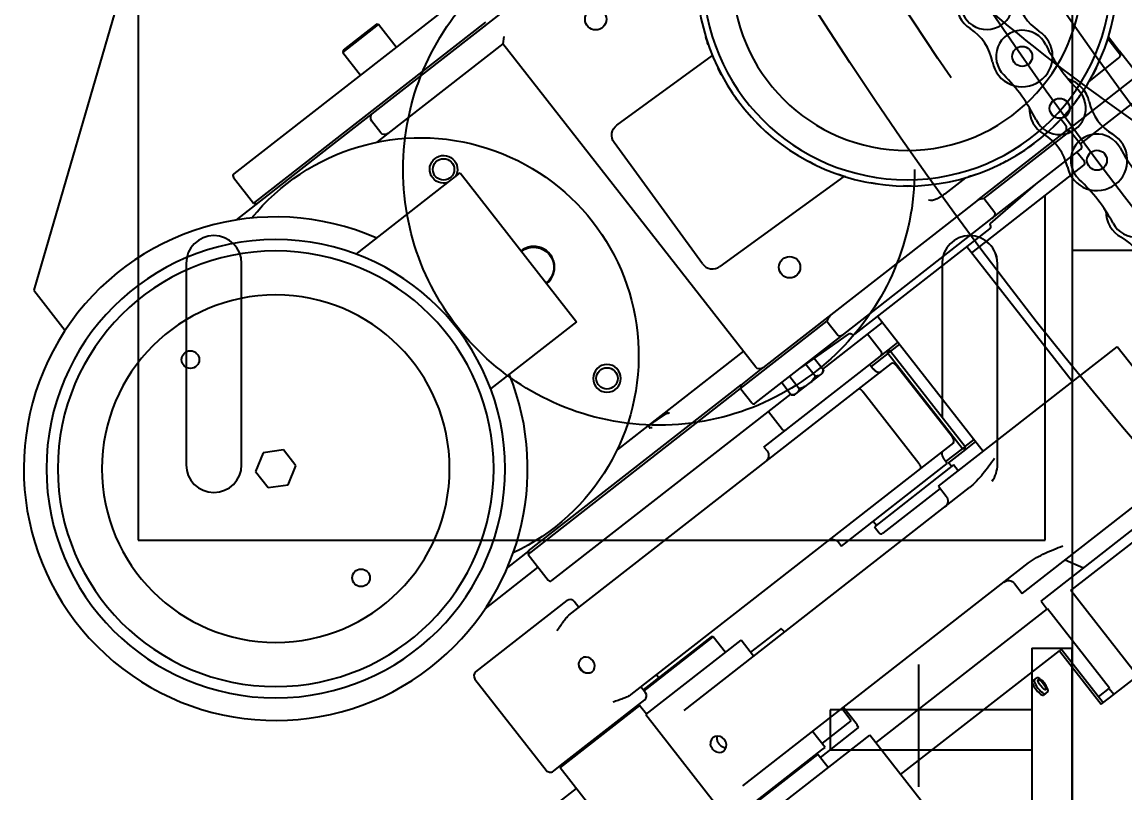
# Model space of a CAD drawing. Header units: millimetres. Extents: x 10462777 to 22643323, y 453826 to 1389191.
# Drawn here: x 11282584.8 to 11283022.5, y 585174.1 to 585480.3 of the extents above; entities that cross this region are included whole.
import ezdxf

# ---------------------------------------------------------------- set-up
doc = ezdxf.new("R2010")
doc.units = ezdxf.units.MM
doc.header["$LTSCALE"] = 200
doc.header["$MEASUREMENT"] = 0
doc.header["$PDMODE"] = 35
doc.header["$PDSIZE"] = -5
doc.linetypes.add('HIDDEN', pattern=[3.75, 2.5, -1.25])
doc.linetypes.add('PHANTOM', pattern=[2.5, 1.25, -0.25, 0.25, -0.25, 0.25, -0.25])
doc.layers.get('0').update_dxf_attribs({"linetype": 'CONTINUOUS'})
doc.layers.get('DEFPOINTS').update_dxf_attribs({"linetype": 'CONTINUOUS'})
doc.layers.add('203', color=7, linetype='CONTINUOUS', true_color=0xffffff)
for name, color, linetype in [('7', 7, 'CONTINUOUS'), ('CENTER', 1, 'CONTINUOUS'), ('HIDDEN', 7, 'HIDDEN')]:
    doc.layers.add(name, color=color, linetype=linetype)
doc.layers.add('LAYOUT', color=8, linetype='CONTINUOUS', lineweight=25)
doc.styles.get("Standard").update_dxf_attribs({"font": 'SYMBOL'})
doc.dimstyles.new('ROMANS', dxfattribs={"dimtxt": 2.5, "dimasz": 2.5, "dimexe": 1.25, "dimexo": 0.625, "dimtad": 1, "dimdec": 4, "dimdsep": 46, "dimlunit": 6, "dimtxsty": 'Standard', "dimcen": 2.5, "dimadec": 0, "dimazin": 0, "dimtfac": 1, "dimtdec": 4, "dimtmove": 0, "dimatfit": 3, "dimfxl": 1, "dimtolj": 1, "dimtzin": 0, "dimarcsym": 0})

# ---------------------------------------------------------------- blocks, each defined once
blk = doc.blocks.new('A$C107C3577')
at = {"color": 151}
blk.add_line((2172, 136.11), (2172, 1873.11), dxfattribs=at)
at = {"color": 4}
blk.add_line((733, 136.11), (2418.73, 136.11), dxfattribs=at)
at = {"layer": '7', "color": 2}
for p, q in [((2395, 136.11), (2330, 136.11)), ((2330, 120.11), (2330, 136.11)), ((2330, 120.11), (2395, 120.11)), ((2354.5, 120.11), (2354.5, 40.11)), ((2370.5, 120.11), (2370.5, 40.11)), ((2354.5, 40.11), (2370.5, 40.11))]:
    blk.add_line(p, q, dxfattribs=at)
at = {"layer": 'CENTER'}
blk.add_line((2336.5, 75.11), (2385.09, 75.11), dxfattribs=at)
blk = doc.blocks.new('r710ic')
at = {"layer": 'LAYOUT', "color": 3}
blk.add_circle((272041.37, 104232.63), 2050.12, dxfattribs=at)
blk = doc.blocks.new('*D377')
at = {"layer": '7', "color": 1, "lineweight": -2, "transparency": 16777216}
for p, q in [((11282882.71, 587138.36), (11282851.38, 587158.97)), ((11282914.03, 587117.75), (11285428.62, 585463.38)), ((11285739.14, 585259.09), (11285459.95, 585442.77))]:
    blk.add_line(p, q, dxfattribs=at)
at = {"layer": '7', "color": 1, "transparency": 16777216}
for points in [[(11282886.14, 587143.58), (11282879.27, 587133.14), (11282914.03, 587117.75)], [(11285463.39, 585447.99), (11285456.51, 585437.55), (11285428.62, 585463.38)]]:
    blk.add_solid(points, dxfattribs=at)
at = {"layer": 'DEFPOINTS', "color": 0, "transparency": 16777216}
for p in [(11282914.03, 587117.75), (11285428.62, 585463.38)]:
    blk.add_point(p, dxfattribs=at)
at = {"layer": '7', "color": 4, "transparency": 16777216, "insert": (11285676.39, 585344.51), "char_height": 37.5, "attachment_point": 5, "rotation": 326.6587}
blk.add_mtext('\\A1;∅3,010', dxfattribs=at)
blk = doc.blocks.new('A$C08586AF6')
at = {"layer": '7', "color": 71, "linetype": 'PHANTOM'}
blk.add_circle((751, 751), 751, dxfattribs=at)

msp = doc.modelspace()

# ---------------------------------------------------------------- linework, layer by layer
at = {"linetype": 'HIDDEN'}
msp.add_circle((11282837.52218, 585421.70724, 0), 101.50652, dxfattribs=at)
at = {"color": 31}
for centre in [(11282981.74534, 585466.64446, 0), (11282981.75049, 585466.63726, 0), (11282996.57195, 585446.02089, 0), (11283011.39315, 585425.40433, 0), (11283011.39856, 585425.39732, 0)]:
    msp.add_circle(centre, 3.97, dxfattribs=at)
for centre, radius, start, end in [((11282967.65679, 585487.76846, 0), 10.4, 204.2491669, 43.1543858), ((11282999.42656, 585493.69211, 0), 20.26731, 190.5618268, 236.841717), ((11282967.65679, 585487.76846, 0), 12.05, 176.2490769, 236.841717), ((11282949.98071, 585460.71361, 0), 20.26731, 10.5618359, 56.8417267), ((11282981.74534, 585466.64446, 0), 10.4, 26.260346, 225.1655499), ((11282981.75049, 585466.63726, 0), 12.05, 304.9452899, 56.8417267), ((11283051.09412, 585500.85906, 0), 66.92976, 206.26034, 225.1655499), ((11282981.75049, 585466.63726, 0), 12.05, 190.5618268, 304.9452899), ((11282927.22317, 585411.80629, 0), 66.92976, 26.260346, 45.165559), ((11282996.57195, 585446.02089, 0), 12.05, 12.5730091, 73.16565), ((11282996.57195, 585446.02089, 0), 10.4, 206.26034, 45.165559), ((11282996.57195, 585446.02089, 0), 12.05, 178.2602501, 238.85289), ((11283028.11427, 585453.05583, 0), 20.26731, 192.5730001, 238.85289), ((11282979.85624, 585418.36238, 0), 20.26731, 12.5730091, 58.8529), ((11283011.39315, 585425.40433, 0), 10.4, 28.2715193, 227.176723), ((11283011.39856, 585425.39732, 0), 12.05, 306.9564632, 58.8529), ((11283079.49847, 585462.0316, 0), 66.92976, 208.2715131, 227.176723), ((11283011.39856, 585425.39732, 0), 12.05, 192.5730001, 306.9564632), ((11282958.82908, 585368.68652, 0), 66.92976, 28.2715193, 47.1767321), ((11283026.9344, 585405.31379, 0), 10.4, 208.2715131, 47.1767321), ((11283026.9344, 585405.31379, 0), 12.05, 180.2714232, 240.864063), ((11283011.19964, 585377.08569, 0), 20.26731, 14.5841821, 60.8640733)]:
    msp.add_arc(centre, radius, start, end, dxfattribs=at)
at = {"layer": '203', "color": 155, "linetype": 'Continuous'}
for p, q in [((11282630.87971, 585734.45666, 0), (11282630.87971, 585274.45012, 0)), ((11282990.88483, 585274.45012, 0), (11282990.88483, 585411.45301, 0)), ((11282630.87971, 585274.45012, 0), (11282990.88483, 585274.45012, 0))]:
    msp.add_line(p, q, dxfattribs=at)
at = {"layer": '203', "color": 252, "linetype": 'Continuous'}
for p, q in [((11282723.76629, 585443.87207, 0), (11282918.40771, 585595.94261, 0)), ((11282879.99015, 585584.96307, 0), (11282668.85166, 585420.0036, 0)), ((11282804.02304, 585525.61106, 0), (11282668.85166, 585420.0036, 0)), ((11282632.51251, 585521.68856, 0), (11282589.42009, 585373.80781, 0)), ((11282768.66495, 585480.21901, 0), (11282676.6834, 585408.35514, 0)), ((11282725.3859, 585479.40143, 0), (11282720.19731, 585475.34765, 0)), ((11282720.66891, 585474.95469, 0), (11282726.22812, 585479.29802, 0)), ((11282726.22812, 585479.29802, 0), (11282725.3859, 585479.40143, 0)), ((11282733.24676, 585470.31457, 0), (11282726.22812, 585479.29802, 0)), ((11283004.75997, 585431.80928, 0), (11283065.44049, 585479.2181, 0)), ((11282712.04372, 585468.21595, 0), (11282720.66891, 585474.95469, 0)), ((11282720.19731, 585475.34765, 0), (11282712.14713, 585469.05817, 0)), ((11282775.62827, 585471.70072, 0), (11282729.92299, 585435.99185, 0)), ((11282775.97297, 585474.50811, 0), (11282775.62827, 585471.70072, 0)), ((11282875.98251, 585343.25314, 0), (11282775.62827, 585471.70072, 0)), ((11283019.80161, 585468.3073, 0), (11283015.67501, 585473.58911, 0)), ((11283015.91929, 585474.38207, 0), (11283020.338, 585468.72638, 0)), ((11282712.14713, 585469.05817, 0), (11282712.04372, 585468.21595, 0)), ((11282712.04372, 585468.21595, 0), (11282719.06236, 585459.2325, 0)), ((11282820.86995, 585439.3769, 0), (11282858.78041, 585466.96743, 0)), ((11283020.72704, 585467.1228, 0), (11283019.80161, 585468.3073, 0)), ((11283026.4947, 585460.84616, 0), (11283020.338, 585468.72638, 0)), ((11283008.23631, 585456.73342, 0), (11283019.9933, 585465.91899, 0)), ((11283027.72604, 585459.27011, 0), (11282999.35759, 585437.10625, 0)), ((11282706.42981, 585430.32732, 0), (11282723.76629, 585443.87207, 0)), ((11282727.11561, 585436.33655, 0), (11282723.42159, 585441.06468, 0)), ((11282998.91394, 585439.2977, 0), (11282997.05569, 585441.67615, 0)), ((11282964.17184, 585409.61612, 0), (11282999.35725, 585437.10598, 0)), ((11282966.4795, 585410.15003, 0), (11283000.76095, 585436.93363, 0)), ((11283000.76095, 585436.93363, 0), (11282999.35725, 585437.10598, 0)), ((11283005.1875, 585431.26791, 0), (11283000.76095, 585436.93363, 0)), ((11282729.92299, 585435.99185, 0), (11282725.525, 585432.55576, 0)), ((11282854.77474, 585384.29325, 0), (11282819.76944, 585432.3919, 0)), ((11282669.71769, 585401.64467, 0), (11282706.42981, 585430.32732, 0)), ((11282969.82973, 585402.37436, 0), (11283005.01514, 585429.86422, 0)), ((11283006.40059, 585424.84234, 0), (11283003.43909, 585428.63288, 0)), ((11282961.66436, 585388.62153, 0), (11283006.22824, 585423.43864, 0)), ((11282717.36022, 585388.10564, 0), (11282758.63739, 585420.3549, 0)), ((11282758.63739, 585420.3549, 0), (11282804.81265, 585361.25326, 0)), ((11282910.98032, 585419.01455, 0), (11282861.75974, 585383.19273, 0)), ((11282668.67931, 585418.59991, 0), (11282676.6834, 585408.35514, 0)), ((11282959.25244, 585418.46303, 0), (11282950.94092, 585411.96936, 0)), ((11282969.11379, 585400.24108, 0), (11282986.97664, 585415.77098, 0)), ((11282970.90605, 585404.48431, 0), (11282966.4795, 585410.15003, 0)), ((11282676.6834, 585408.35514, 0), (11282678.08672, 585408.18327, 0)), ((11282945.31904, 585409.43079, 0), (11282944.56207, 585409.52373, 0)), ((11282964.17184, 585409.61612, 0), (11282951.95004, 585400.06741, 0)), ((11282964.17265, 585409.61676, 0), (11282951.95011, 585400.06747, 0)), ((11282910.96496, 585356.38416, 0), (11282969.82973, 585402.37436, 0)), ((11282951.95011, 585400.06747, 0), (11282878.7899, 585342.90844, 0)), ((11282915.29254, 585356.28863, 0), (11282968.87548, 585398.15222, 0)), ((11283001.64011, 585337.45746, 0), (11282959.77523, 585391.04206, 0)), ((11282649.87998, 585384.45168, 0), (11282649.87998, 585304.45055, 0)), ((11282671.8803, 585304.45055, 0), (11282671.8803, 585384.45168, 0)), ((11282949.88424, 585384.45168, 0), (11282949.88424, 585323.36207, 0)), ((11282971.88456, 585375.54281, 0), (11282971.88456, 585384.45168, 0)), ((11282971.88456, 585304.45055, 0), (11282971.88456, 585384.45168, 0)), ((11282589.42009, 585373.80781, 0), (11282601.89318, 585357.84298, 0)), ((11282924.39305, 585363.39846, 0), (11282966.25792, 585309.81387, 0)), ((11282804.81265, 585361.25326, 0), (11282770.72701, 585334.62264, 0)), ((11282869.9493, 585334.73238, 0), (11282904.23075, 585361.51598, 0)), ((11282902.57178, 585342.45334, 0), (11282926.28072, 585360.9768, 0)), ((11282904.23075, 585361.51598, 0), (11282908.6573, 585355.85025, 0)), ((11282875.77954, 585328.8943, 0), (11282910.96496, 585356.38416, 0)), ((11282893.81806, 585342.98753, 0), (11282913.20807, 585356.56275, 0)), ((11282925.83548, 585349.20761, 0), (11282920.29437, 585356.2999, 0)), ((11282928.45381, 585349.98424, 0), (11282932.44018, 585353.09873, 0)), ((11282871.05689, 585349.55712, 0), (11282842.68836, 585327.39319, 0)), ((11282921.21671, 585344.33, 0), (11282928.45381, 585349.98424, 0)), ((11282928.40381, 585348.67614, 0), (11282921.83244, 585343.54202, 0)), ((11282928.40381, 585348.67614, 0), (11282928.45381, 585349.98424, 0)), ((11282928.40381, 585348.67614, 0), (11282929.49122, 585349.52572, 0)), ((11282957.95599, 585310.85109, 0), (11282928.40381, 585348.67614, 0)), ((11282929.49122, 585349.52572, 0), (11282928.45381, 585349.98424, 0)), ((11282933.056, 585352.31082, 0), (11282929.49122, 585349.52572, 0)), ((11282929.49122, 585349.52572, 0), (11282959.04339, 585311.70066, 0)), ((11282948.4886, 585295.92977, 0), (11283019.41057, 585351.34009, 0)), ((11283047.11556, 585315.87933, 0), (11283019.41057, 585351.34009, 0)), ((11282879.20924, 585311.51016, 0), (11282921.2166, 585344.32991, 0)), ((11282895.89254, 585344.43982, 0), (11282899.62368, 585339.66418, 0)), ((11282899.20783, 585346.76094, 0), (11282902.80843, 585342.15238, 0)), ((11282916.76963, 585334.51037, 0), (11282929.77909, 585344.67448, 0)), ((11282921.2166, 585344.32991, 0), (11282922.44794, 585342.75386, 0)), ((11282870.12166, 585336.13607, 0), (11282878.78739, 585342.90648, 0)), ((11282897.7566, 585337.18141, 0), (11282901.30244, 585339.95172, 0)), ((11282901.30244, 585339.95172, 0), (11282902.1233, 585340.59305, 0)), ((11282902.48997, 585340.80104, 0), (11282902.80843, 585342.15238, 0)), ((11282954.01804, 585315.38864, 0), (11282931.85391, 585343.75743, 0)), ((11282785.80331, 585270.25935, 0), (11282870.12707, 585336.1403, 0)), ((11282870.12166, 585336.13607, 0), (11282869.9493, 585334.73238, 0)), ((11282886.25655, 585337.07983, 0), (11282890.06942, 585332.19957, 0)), ((11282889.4413, 585339.56803, 0), (11282893.25418, 585334.68777, 0)), ((11282892.56905, 585333.12844, 0), (11282896.11488, 585335.89875, 0)), ((11282896.11488, 585335.89875, 0), (11282897.7566, 585337.18141, 0)), ((11282785.63096, 585268.85566, 0), (11282869.95014, 585334.73303, 0)), ((11282795.03836, 585258.43903, 0), (11282889.83966, 585332.50592, 0)), ((11282849.76516, 585282.16075, 0), (11282916.76963, 585334.51037, 0)), ((11282869.9493, 585334.73238, 0), (11282874.37585, 585329.06665, 0)), ((11282890.06942, 585332.19957, 0), (11282891.45766, 585332.18166, 0)), ((11282891.35885, 585332.18293, 0), (11282891.74818, 585332.48712, 0)), ((11282891.74818, 585332.48712, 0), (11282892.56905, 585333.12844, 0)), ((11282940.70469, 585304.98711, 0), (11282918.54056, 585333.3559, 0)), ((11282842.68836, 585327.39319, 0), (11282820.95255, 585310.41131, 0)), ((11282880.97208, 585325.57796, 0), (11282886.51319, 585318.48567, 0)), ((11282833.85146, 585320.48844, 0), (11282833.91101, 585320.49664, 0)), ((11282959.04339, 585311.70066, 0), (11282962.60817, 585314.48577, 0)), ((11282963.22369, 585313.69763, 0), (11282959.23732, 585310.58314, 0)), ((11282688.46682, 585310.38118, 0), (11282680.46246, 585309.25624, 0)), ((11282693.44322, 585304.01167, 0), (11282688.46682, 585310.38118, 0)), ((11282879.20924, 585311.51016, 0), (11282880.44058, 585309.93411, 0)), ((11282954.4059, 585313.1536, 0), (11282941.39644, 585302.98949, 0)), ((11282951.38461, 585305.71697, 0), (11282957.95599, 585310.85109, 0)), ((11282959.23732, 585310.58314, 0), (11282952.00022, 585304.9289, 0)), ((11282959.04339, 585311.70066, 0), (11282957.95599, 585310.85109, 0)), ((11282959.23732, 585310.58314, 0), (11282957.95599, 585310.85109, 0)), ((11282959.23732, 585310.58314, 0), (11282959.04339, 585311.70066, 0)), ((11282680.46246, 585309.25624, 0), (11282677.43451, 585301.76179, 0)), ((11282909.99275, 585272.10906, 0), (11282952.00011, 585304.92881, 0)), ((11282952.00011, 585304.92881, 0), (11282950.76877, 585306.50485, 0)), ((11282953.70708, 585303.78782, 0), (11282952.50653, 585305.32447, 0)), ((11282677.43451, 585301.76179, 0), (11282682.41092, 585295.39229, 0)), ((11282690.41527, 585296.51723, 0), (11282693.44322, 585304.01167, 0)), ((11282941.39644, 585302.98949, 0), (11282874.39197, 585250.63987, 0)), ((11282954.49511, 585304.40349, 0), (11282923.05304, 585279.83826, 0)), ((11282954.49511, 585304.40349, 0), (11282923.05304, 585279.83826, 0)), ((11282956.32939, 585302.05572, 0), (11282954.49511, 585304.40349, 0)), ((11282682.41092, 585295.39229, 0), (11282690.41527, 585296.51723, 0)), ((11282847.50419, 585206.87981, 0), (11282960.85493, 585295.43912, 0)), ((11282949.14986, 585295.08773, 0), (11282926.33452, 585277.26244, 0)), ((11282948.4886, 585295.92977, 0), (11282951.56695, 585291.98966, 0)), ((11282981.73479, 585253.37659, 0), (11283036.073, 585295.83025, 0)), ((11283001.05221, 585254.50961, 0), (11283042.84112, 585287.15868, 0)), ((11282801.79865, 585244.6852, 0), (11282849.76516, 585282.16075, 0)), ((11282922.6405, 585281.99057, 0), (11282923.84106, 585280.45393, 0)), ((11282923.05304, 585279.83826, 0), (11282924.93083, 585277.43479, 0)), ((11282989.19657, 585250.32311, 0), (11283030.4888, 585282.58414, 0)), ((11282904.92067, 585274.45012, 0), (11282907.871, 585274.45012, 0)), ((11282912.98885, 585274.45012, 0), (11282933.98982, 585274.45012, 0)), ((11282785.8665, 585270.30873, 0), (11282777.40712, 585263.69954, 0)), ((11282785.80331, 585270.25935, 0), (11282785.63096, 585268.85566, 0)), ((11282908.76141, 585273.6851, 0), (11282909.99275, 585272.10906, 0)), ((11282785.63096, 585268.85566, 0), (11282793.63467, 585258.61138, 0)), ((11282998.76835, 585266.68446, 0), (11283006.04795, 585263.48906, 0)), ((11282768.53426, 585247.24953, 0), (11282789.63293, 585263.73362, 0)), ((11282870.89965, 585176.93498, 0), (11282984.25039, 585265.49428, 0)), ((11282978.65644, 585257.3167, 0), (11282981.73479, 585253.37659, 0)), ((11283025.67902, 585222.98874, 0), (11283001.05221, 585254.50961, 0)), ((11283016.37928, 585211.91587, 0), (11283069.31478, 585253.27361, 0)), ((11282764.85135, 585222.16399, 0), (11282801.10036, 585250.48482, 0)), ((11282805.75476, 585247.77605, 0), (11282803.90775, 585250.14012, 0)), ((11282874.39197, 585250.63987, 0), (11282826.42546, 585213.16432, 0)), ((11282989.19657, 585250.32311, 0), (11282991.65925, 585247.17103, 0)), ((11282923.61795, 585194.01134, 0), (11282991.71825, 585247.21712, 0)), ((11283016.34506, 585215.69624, 0), (11282991.71825, 585247.21712, 0)), ((11282885.89044, 585239.31888, 0), (11282873.94235, 585229.98401, 0)), ((11282858.30992, 585236.17164, 0), (11282850.48973, 585230.06183, 0)), ((11282851.09131, 585229.89733, 0), (11282859.01177, 585236.08546, 0)), ((11282859.01177, 585236.08546, 0), (11282858.30992, 585236.17164, 0)), ((11282863.89357, 585229.83704, 0), (11282859.01177, 585236.08546, 0)), ((11282832.37972, 585205.21557, 0), (11282870.20477, 585234.76774, 0)), ((11282875.13013, 585228.46357, 0), (11282870.20477, 585234.76774, 0)), ((11282933.47043, 585181.40435, 0), (11282996.4696, 585230.6247, 0)), ((11282997.22655, 585231.21609, 0), (11282996.4696, 585230.6247, 0)), ((11282996.4696, 585230.6247, 0), (11283013.09269, 585209.34811, 0)), ((11283013.84964, 585209.9395, 0), (11282997.22655, 585231.21609, 0)), ((11282850.48973, 585230.06183, 0), (11282831.30289, 585215.07143, 0)), ((11282831.61602, 585214.68156, 0), (11282851.09131, 585229.89733, 0)), ((11282805.94524, 585224.00863, 0), (11282806.15239, 585223.74349, 0)), ((11282764.50665, 585219.3566, 0), (11282792.82748, 585183.1076, 0)), ((11282837.42742, 585219.85627, 0), (11282836.50391, 585221.03831, 0)), ((11282985.82759, 585218.50315, 0), (11282987.58044, 585219.87262, 0)), ((11282832.22858, 585213.89111, 0), (11282830.38157, 585216.25517, 0)), ((11282991.89013, 585214.35647, 0), (11282990.13729, 585212.98699, 0)), ((11283012.00151, 585212.30269, 0), (11283016.34506, 585215.69624, 0)), ((11283016.28606, 585215.65015, 0), (11283018.13307, 585213.28608, 0)), ((11282829.82764, 585208.8427, 0), (11282798.30677, 585184.21589, 0)), ((11282798.44902, 585184.96155, 0), (11282831.88387, 585211.08372, 0)), ((11282829.82764, 585208.8427, 0), (11282829.1258, 585208.92888, 0)), ((11282832.55514, 585205.35167, 0), (11282829.82764, 585208.8427, 0)), ((11283013.09269, 585209.34811, 0), (11283016.37928, 585211.91587, 0)), ((11282832.37972, 585205.21557, 0), (11282865.62591, 585162.66239, 0)), ((11282913.88913, 585202.81818, 0), (11282910.15141, 585207.60224, 0)), ((11282915.76475, 585201.74551, 0), (11282910.79577, 585208.10551, 0)), ((11282901.57388, 585188.12031, 0), (11282916.67395, 585199.91778, 0)), ((11282902.26314, 585193.73496, 0), (11282913.88913, 585202.81818, 0)), ((11282903.45096, 585192.21456, 0), (11282898.5256, 585198.51873, 0)), ((11282900.67844, 585181.07553, 0), (11282921.20052, 585197.10914, 0)), ((11282950.75269, 585159.28408, 0), (11282921.20052, 585197.10914, 0)), ((11282865.62591, 585162.66239, 0), (11282902.22608, 585191.25758, 0)), ((11282902.22608, 585191.25758, 0), (11282903.45096, 585192.21456, 0)), ((11282886.68612, 585178.4819, 0), (11282900.60671, 585189.35787, 0)), ((11282900.60671, 585189.35787, 0), (11282899.90487, 585189.44404, 0)), ((11282904.65201, 585184.18012, 0), (11282900.60671, 585189.35787, 0)), ((11282795.63486, 585182.76289, 0), (11282798.44902, 585184.96155, 0)), ((11282798.39294, 585184.91774, 0), (11282798.30677, 585184.21589, 0)), ((11282798.30677, 585184.21589, 0), (11282838.63301, 585132.60065, 0)), ((11282856.58272, 585146.62418, 0), (11282900.67844, 585181.07553, 0)), ((11282869.08583, 585164.73106, 0), (11282886.68612, 585178.4819, 0)), ((11282188.21017, 584694.23131, 0), (11282804.76236, 585175.93467, 0))]:
    msp.add_line(p, q, dxfattribs=at)
at = {"layer": '203', "color": 252, "linetype": 'Continuous', "extrusion": (0, 0, -1)}
for centre, radius in [((-11282936.02985, 585498.66986, 0), 83.50119), ((-11282936.02985, 585498.66986, 0), 81.00115), ((-11282936.02985, 585498.66986, 0), 69.3868), ((-11282685.43887, 585302.88673, 0), 91.00129), ((-11282685.43887, 585302.88673, 0), 86.50123), ((-11282685.43887, 585302.88673, 0), 69.00098), ((-11282816.91021, 585338.75126, 0), 5.50008)]:
    msp.add_circle(centre, radius, dxfattribs=at)
at = {"layer": '203', "color": 252, "linetype": 'Continuous'}
for centre, radius in [((11282812.44409, 585481.42885, 0), 4.25006), ((11282752.04386, 585421.7764, 0), 4.25006), ((11282889.40287, 585382.92611, 0), 4.25006), ((11282651.57701, 585346.22794, 0), 3.50005), ((11282816.91021, 585338.75126, 0), 4.25006), ((11282719.30073, 585259.54553, 0), 3.50005)]:
    msp.add_circle(centre, radius, dxfattribs=at)
for centre, radius, start, end in [((11283018.76196, 585467.49504, 0), 2.00003, 308, 349.2738324), ((11283018.76196, 585467.49504, 0), 2.00003, 349.2738324, 38), ((11282724.99763, 585442.29602, 0), 2.00003, 128, 218), ((11282997.33789, 585438.06636, 0), 2.00003, 308, 42.2261372), ((11283004.39947, 585430.65224, 0), 1.00001, 308, 38), ((11283005.61257, 585424.22667, 0), 1.00001, 308, 38), ((11282669.46733, 585419.21558, 0), 1.00001, 128, 218), ((11282685.43887, 585302.88673, 0), 100.00142, 66.3556228, 308), ((11282968.25981, 585398.94024, 0), 1.00001, 308, 38), ((11282660.88014, 585384.45168, 0), 11.00016, 0, 180), ((11282960.8844, 585384.45168, 0), 11.00016, 0, 180), ((11282960.8844, 585384.45168, 0), 11.00016, 0, 52.7794136), ((11282787.88172, 585382.92386, 0), 8.26255, 307.9944026, 128), ((11282858.8175, 585387.23549, 0), 5.00007, 216.0464287, 306.0464288), ((11282914.67687, 585357.07665, 0), 1.00001, 218, 308), ((11282925.04746, 585348.59194, 0), 1.00001, 308, 38), ((11282685.43887, 585302.88673, 0), 100.00142, 308, 22.0306219), ((11282875.16387, 585329.68232, 0), 1.00001, 218, 308), ((11282887.30121, 585319.10134, 0), 1.00001, 218, 308), ((11282660.88014, 585304.45055, 0), 11.00016, 180, 0), ((11282960.8844, 585304.45055, 0), 11.00016, 323.6877841, 0), ((11282925.71885, 585278.05046, 0), 1.00001, 218, 308), ((11282794.42269, 585259.22705, 0), 1.00001, 218, 308), ((11282802.3317, 585248.90878, 0), 2.00003, 38, 128), ((11282766.08269, 585220.58795, 0), 2.00003, 128, 218), ((11282830.65253, 585212.65977, 0), 2.00003, 308, 38), ((11282794.40352, 585184.33894, 0), 2.00003, 218, 308)]:
    msp.add_arc(centre, radius, start, end, dxfattribs=at)
at = {"layer": '203', "color": 252, "linetype": 'Continuous', "extrusion": (0, 0, -1)}
for centre, radius, start, end in [((-11282742.96447, 585347.83066, 0), 86.50123, 39.138195, 244.8618043), ((-11282728.69165, 585437.56789, 0), 2.00003, 232, 322), ((-11282823.8122, 585435.33414, 0), 5.00007, 323.9535713, 53.9535712), ((-11282752.04386, 585421.7764, 0), 5.50008, 251.653694, 212.3349947), ((-11282969.44185, 585399.86374, 0), 0.50001, 322, 48.996412), ((-11282787.88172, 585382.92386, 0), 7.94816, 51.9999723, 231.9943772), ((-11282913.49483, 585356.15315, 0), 0.50001, 55.003588, 142), ((-11282877.55856, 585344.48448, 0), 2.00003, 232, 322), ((-11282878.07651, 585308.0871, 0), 3.00004, 142, 232), ((-11282949.20288, 585290.14265, 0), 3.00004, 142, 232), ((-11282906.39734, 585271.83809, 0), 3.00004, 52, 142), ((-11282976.29237, 585255.46969, 0), 3.00004, 52, 142)]:
    msp.add_arc(centre, radius, start, end, dxfattribs=at)
at = {"layer": '203', "color": 252, "linetype": 'Continuous'}
for centre, major_axis, ratio, start_param, end_param in [((11282931.01043, 585343.09843, 0), (-1.23134, 1.57604), 0.535189366, 4.71238898, 6.283185307), ((11282953.17456, 585314.72964, 0), (-1.23134, 1.57604), 0.535189366, 3.141592654, 4.71238898), ((11282887.12178, 585237.74283, 0), (-1.23134, 1.57604), 0.204397812, 4.747732481, 6.283185307), ((11282808.92023, 585224.86846, 0), (-2.09328, 2.67927), 0.866957637, 2.831557156, 6.593220805), ((11282987.98244, 585215.74507, 0), (-2.15485, 2.75808), 0.278044951, 0, 3.141592654), ((11282988.73939, 585216.33646, 0), (-2.15485, 2.75808), 0.278044951, 0, 3.141592654), ((11282989.73528, 585217.11454, 0), (-2.15485, 2.75808), 0.278044951, 3.141592654, 6.283185307), ((11282915.44261, 585201.49382, 0), (-1.23134, 1.57604), 0.204397812, 3.141592654, 4.71238898), ((11282861.17372, 585193.44793, 0), (-2.09328, 2.67927), 0.893646994, 2.173987732, 7.250790228)]:
    msp.add_ellipse(centre, major_axis=major_axis, ratio=ratio, start_param=start_param, end_param=end_param, dxfattribs=at)
msp.add_ellipse((11282989.61581, 585217.0212, 0), major_axis=(1.53918, -1.97005), ratio=0.278044951, dxfattribs=at)
for points, degree in [([(11282857.11393, 585471.38018, 0), (11282856.78709, 585472.32534, 0), (11282856.47724, 585473.27635, 0), (11282856.18456, 585474.23264, 0)], 3), ([(11283015.91463, 585474.36207, 0), (11283015.62351, 585473.40531, 0), (11283015.31519, 585472.4538, 0), (11283014.98988, 585471.50811, 0)], 3), ([(11282862.35457, 585459.37099, 0), (11282861.88389, 585460.25338, 0), (11282861.42908, 585461.14421, 0), (11282860.99041, 585462.04294, 0)], 3), ([(11283011.12854, 585462.16461, 0), (11283010.69133, 585461.26517, 0), (11283010.23796, 585460.3736, 0), (11283009.76872, 585459.49045, 0)], 3), ([(11282869.40933, 585448.32947, 0), (11282868.80642, 585449.12737, 0), (11282868.21785, 585449.93609, 0), (11282867.64398, 585450.75513, 0)], 3), ([(11283004.49327, 585450.86602, 0), (11283003.92074, 585450.04605, 0), (11283003.33348, 585449.23638, 0), (11283002.73186, 585448.43751, 0)], 3), ([(11282878.10451, 585438.5275, 0), (11282877.3842, 585439.22126, 0), (11282876.67637, 585439.92795, 0), (11282875.98144, 585440.64713, 0)], 3), ([(11282996.17221, 585440.74453, 0), (11282995.47845, 585440.02422, 0), (11282994.77176, 585439.31638, 0), (11282994.05258, 585438.62146, 0)], 3), ([(11282986.37024, 585432.04935, 0), (11282985.57234, 585431.44643, 0), (11282984.76362, 585430.85786, 0), (11282983.94458, 585430.284, 0)], 3), ([(11282899.52459, 585423.57116, 0), (11282898.62515, 585424.00838, 0), (11282897.73358, 585424.46175, 0), (11282896.85043, 585424.93099, 0)], 3), ([(11282975.32872, 585424.99458, 0), (11282974.44633, 585424.52391, 0), (11282973.55549, 585424.0691, 0), (11282972.65677, 585423.63043, 0)], 3), ([(11282911.72206, 585418.78507, 0), (11282910.76529, 585419.0762, 0), (11282909.81378, 585419.38452, 0), (11282908.8681, 585419.70983, 0)], 3), ([(11282963.31953, 585419.75395, 0), (11282962.37437, 585419.42711, 0), (11282961.42336, 585419.11725, 0), (11282960.46707, 585418.82457, 0)], 3), ([(11282924.51806, 585415.96601, 0), (11282923.52753, 585416.10389, 0), (11282922.5395, 585416.25955, 0), (11282921.55457, 585416.43292, 0)], 3), ([(11282937.59752, 585415.18339, 0), (11282936.59762, 585415.16462, 0), (11282935.59741, 585415.16381, 0), (11282934.59748, 585415.18096, 0)], 3), ([(11282966.4795, 585410.15003, 0), (11282965.70838, 585409.97835, 0), (11282964.93912, 585409.8005, 0), (11282964.17184, 585409.61612, 0)], 3), ([(11282905.30707, 585363.62593, 0), (11282904.94262, 585362.92616, 0), (11282904.58346, 585362.2218, 0), (11282904.23075, 585361.51598, 0)], 3), ([(11282902.80843, 585342.15238, 0), (11282902.66621, 585341.54888, 0), (11282902.45749, 585341.01, 0), (11282902.1233, 585340.59305, 0)], 3), ([(11282893.25418, 585334.68777, 0), (11282893.11195, 585334.08427, 0), (11282892.90323, 585333.5454, 0), (11282892.56905, 585333.12844, 0)], 3), ([(11282841.699, 585324.93531, 0), (11282841.09181, 585324.85081, 0), (11282840.48541, 585324.76756, 0)], 2), ([(11282840.56054, 585324.77792, 0), (11282840.77732, 585325.31851, 0), (11282840.99494, 585325.85899, 0)], 2), ([(11282833.85145, 585320.48841, 0), (11282833.62922, 585319.93455, 0), (11282833.40733, 585319.3816, 0)], 2), ([(11282833.59237, 585319.14457, 0), (11282834.19885, 585319.2283, 0), (11282834.80636, 585319.31215, 0)], 2)]:
    msp.add_open_spline(points, degree=degree, dxfattribs=at)
for points, knots in [([(11282950.94092, 585411.96936, 0), (11282950.53466, 585411.65196, 0), (11282950.11331, 585411.3556, 0), (11282949.24278, 585410.8014, 0), (11282948.7937, 585410.54338, 0), (11282947.86315, 585410.07341, 0), (11282947.38029, 585409.85931, 0), (11282946.63145, 585409.6067, 0), (11282946.37657, 585409.53343, 0), (11282945.98451, 585409.45671, 0), (11282945.85311, 585409.43695, 0), (11282945.58814, 585409.41597, 0), (11282945.45463, 585409.41414, 0), (11282945.31904, 585409.43079, 0)], [0, 0, 0, 0, 0.25, 0.25, 0.5, 0.5, 0.75, 0.75, 0.875, 0.875, 0.9375, 0.9375, 1, 1, 1, 1]), ([(11282969.82973, 585402.37436, 0), (11282969.99582, 585402.50412, 0), (11282970.15424, 585402.64505, 0), (11282970.45101, 585402.95216, 0), (11282970.58826, 585403.117, 0), (11282970.82355, 585403.47128, 0), (11282970.92267, 585403.65745, 0), (11282971.00656, 585403.96833, 0), (11282971.02258, 585404.07706, 0), (11282971.01072, 585404.23848, 0), (11282971.00083, 585404.29119, 0), (11282970.965, 585404.39363, 0), (11282970.93887, 585404.4423, 0), (11282970.90605, 585404.48431, 0)], [0, 0, 0, 0, 0.25, 0.25, 0.5, 0.5, 0.75, 0.75, 0.875, 0.875, 0.9375, 0.9375, 1, 1, 1, 1]), ([(11282908.6573, 585355.85025, 0), (11282908.7231, 585355.76604, 0), (11282908.81966, 585355.706, 0), (11282909.02309, 585355.63899, 0), (11282909.13203, 585355.62806, 0), (11282909.45189, 585355.63365, 0), (11282909.66322, 585355.6861, 0), (11282910.0629, 585355.82876, 0), (11282910.25639, 585355.92238, 0), (11282910.62436, 585356.13519, 0), (11282910.79874, 585356.25429, 0), (11282910.96496, 585356.38416, 0)], [0, 0, 0, 0, 0.125, 0.125, 0.25, 0.25, 0.5, 0.5, 0.75, 0.75, 1, 1, 1, 1]), ([(11282901.30244, 585339.95172, 0), (11282901.06342, 585339.84172, 0), (11282900.79932, 585339.7672, 0), (11282900.23012, 585339.67616, 0), (11282899.93088, 585339.66021, 0), (11282899.62368, 585339.66418, 0)], [0, 0, 0, 0, 0.5, 0.5, 1, 1, 1, 1]), ([(11282922.44794, 585342.75386, 0), (11282922.5699, 585342.59776, 0), (11282922.69801, 585342.45067, 0), (11282922.96605, 585342.17377, 0), (11282923.10759, 585342.04271, 0), (11282923.39462, 585341.80611, 0), (11282923.53949, 585341.70071, 0), (11282923.83192, 585341.51549, 0), (11282923.98035, 585341.43556, 0), (11282924.26735, 585341.30863, 0), (11282924.40744, 585341.26049, 0), (11282924.68066, 585341.1956, 0), (11282924.81167, 585341.1796, 0), (11282925.17817, 585341.18086, 0), (11282925.3932, 585341.24785, 0), (11282925.56029, 585341.37839, 0)], [0, 0, 0, 0, 0.125, 0.125, 0.25, 0.25, 0.375, 0.375, 0.5, 0.5, 0.625, 0.625, 0.75, 0.75, 1, 1, 1, 1]), ([(11282896.11488, 585335.89875, 0), (11282895.67242, 585335.6301, 0), (11282895.20938, 585335.40022, 0), (11282894.25086, 585335.00159, 0), (11282893.7536, 585334.83232, 0), (11282893.25418, 585334.68777, 0)], [0, 0, 0, 0, 0.5, 0.5, 1, 1, 1, 1]), ([(11282899.62368, 585339.66418, 0), (11282899.36243, 585339.21426, 0), (11282899.07804, 585338.77299, 0), (11282898.45975, 585337.93986, 0), (11282898.12469, 585337.5461, 0), (11282897.7566, 585337.18141, 0)], [0, 0, 0, 0, 0.5, 0.5, 1, 1, 1, 1]), ([(11282891.74818, 585332.48712, 0), (11282891.50916, 585332.37712, 0), (11282891.24506, 585332.3026, 0), (11282890.67586, 585332.21156, 0), (11282890.37662, 585332.19561, 0), (11282890.06942, 585332.19957, 0)], [0, 0, 0, 0, 0.5, 0.5, 1, 1, 1, 1]), ([(11282918.54056, 585333.3559, 0), (11282918.4582, 585333.46132, 0), (11282918.37369, 585333.56211, 0), (11282918.20058, 585333.75481, 0), (11282918.11093, 585333.84767, 0), (11282917.93347, 585334.01806, 0), (11282917.84565, 585334.09578, 0), (11282917.67181, 585334.23648, 0), (11282917.58586, 585334.2992, 0), (11282917.34176, 585334.45711, 0), (11282917.19133, 585334.5258, 0), (11282916.9418, 585334.57943, 0), (11282916.83909, 585334.56465, 0), (11282916.76963, 585334.51037, 0)], [0, 0, 0, 0, 0.125, 0.125, 0.25, 0.25, 0.375, 0.375, 0.5, 0.5, 0.75, 0.75, 1, 1, 1, 1]), ([(11282950.1871, 585309.85751, 0), (11282950.10356, 585309.79224, 0), (11282950.03337, 585309.71275, 0), (11282949.9186, 585309.52651, 0), (11282949.87376, 585309.41837, 0), (11282949.8132, 585309.18018, 0), (11282949.79722, 585309.0509, 0), (11282949.79361, 585308.77212, 0), (11282949.80643, 585308.6215, 0), (11282949.85995, 585308.31241, 0), (11282949.90046, 585308.15259, 0), (11282950.00963, 585307.82215, 0), (11282950.07772, 585307.6539, 0), (11282950.31605, 585307.15352, 0), (11282950.52485, 585306.81705, 0), (11282950.76877, 585306.50485, 0)], [0, 0, 0, 0, 0.125, 0.125, 0.25, 0.25, 0.375, 0.375, 0.5, 0.5, 0.625, 0.625, 0.75, 0.75, 1, 1, 1, 1]), ([(11282941.39644, 585302.98949, 0), (11282941.4659, 585303.04377, 0), (11282941.5051, 585303.13985, 0), (11282941.51343, 585303.39494, 0), (11282941.48317, 585303.55752, 0), (11282941.389, 585303.83256, 0), (11282941.34894, 585303.93114, 0), (11282941.25448, 585304.13386, 0), (11282941.20031, 585304.23787, 0), (11282941.07792, 585304.45128, 0), (11282941.00949, 585304.56073, 0), (11282940.8644, 585304.77532, 0), (11282940.78705, 585304.88169, 0), (11282940.70469, 585304.98711, 0)], [0, 0, 0, 0, 0.25, 0.25, 0.5, 0.5, 0.625, 0.625, 0.75, 0.75, 0.875, 0.875, 1, 1, 1, 1]), ([(11282970.69027, 585306.93044, 0), (11282969.94912, 585305.90204, 0), (11282969.2064, 585304.87131, 0), (11282967.69605, 585302.83481, 0), (11282966.9278, 585301.82774, 0), (11282965.33406, 585299.86261, 0), (11282964.50736, 585298.90251, 0), (11282962.76458, 585297.08049, 0), (11282961.84983, 585296.21642, 0), (11282960.85493, 585295.43912, 0)], [0, 0, 0, 0, 0.25, 0.25, 0.5, 0.5, 0.75, 0.75, 1, 1, 1, 1]), ([(11282984.25039, 585265.49428, 0), (11282985.2453, 585266.27159, 0), (11282986.305, 585266.95012, 0), (11282988.49452, 585268.20036, 0), (11282989.6261, 585268.77023, 0), (11282991.91841, 585269.84121, 0), (11282993.08142, 585270.34302, 0), (11282995.42282, 585271.31583, 0), (11282996.60261, 585271.78713, 0), (11282997.77976, 585272.25747, 0)], [0, 0, 0, 0, 0.25, 0.25, 0.5, 0.5, 0.75, 0.75, 1, 1, 1, 1]), ([(11282797.12949, 585238.49918, 0), (11282797.33908, 585238.81089, 0), (11282797.54617, 585239.12173, 0), (11282797.95091, 585239.73083, 0), (11282798.1496, 585240.03061, 0), (11282798.73741, 585240.91329, 0), (11282799.11813, 585241.47978, 0), (11282799.87429, 585242.55168, 0), (11282800.25051, 585243.05847, 0), (11282801.00764, 585243.96315, 0), (11282801.38889, 585244.36506, 0), (11282801.79865, 585244.6852, 0)], [0, 0, 0, 0, 0.125, 0.125, 0.25, 0.25, 0.5, 0.5, 0.75, 0.75, 1, 1, 1, 1]), ([(11282810.20503, 585221.76325, 0), (11282810.05437, 585221.71511, 0), (11282809.89765, 585221.67954, 0), (11282809.57931, 585221.63445, 0), (11282809.41669, 585221.62461, 0), (11282809.08474, 585221.63108, 0), (11282808.91582, 585221.64767, 0), (11282808.58325, 585221.70628, 0), (11282808.41814, 585221.74829, 0), (11282808.09062, 585221.85831, 0), (11282807.92758, 585221.92688, 0), (11282807.61579, 585222.08603, 0), (11282807.46563, 585222.17696, 0), (11282807.17704, 585222.3818, 0), (11282807.03757, 585222.49686, 0), (11282806.77954, 585222.74356, 0), (11282806.66018, 585222.87549, 0), (11282806.44063, 585223.15637, 0), (11282806.33969, 585223.30677, 0), (11282806.16247, 585223.61768, 0), (11282806.08614, 585223.7777, 0), (11282805.95736, 585224.10654, 0), (11282805.90463, 585224.27656, 0), (11282805.82526, 585224.62004, 0), (11282805.79884, 585224.79165, 0), (11282805.75763, 585225.30579, 0), (11282805.78231, 585225.6515, 0), (11282805.92916, 585226.2939, 0), (11282806.05345, 585226.59996, 0), (11282806.21808, 585226.86632, 0)], [0, 0, 0, 0, 0.0625, 0.0625, 0.125, 0.125, 0.1875, 0.1875, 0.25, 0.25, 0.3125, 0.3125, 0.375, 0.375, 0.4375, 0.4375, 0.5, 0.5, 0.5625, 0.5625, 0.625, 0.625, 0.6875, 0.6875, 0.75, 0.75, 0.875, 0.875, 1, 1, 1, 1]), ([(11282807.3827, 585222.21808, 0), (11282807.31906, 585222.36473, 0), (11282807.24601, 585222.5103, 0), (11282807.05434, 585222.84505, 0), (11282806.93056, 585223.0289, 0), (11282806.65669, 585223.37976, 0), (11282806.50487, 585223.54811, 0), (11282806.22037, 585223.82092, 0), (11282806.08997, 585223.93235, 0), (11282805.95422, 585224.03487, 0)], [0, 0, 0, 0, 0.20947251, 0.20947251, 0.49311936, 0.49311936, 0.776766211, 0.776766211, 1, 1, 1, 1]), ([(11282826.42546, 585213.16432, 0), (11282826.0157, 585212.84418, 0), (11282825.53349, 585212.57149, 0), (11282824.47253, 585212.05571, 0), (11282823.88977, 585211.81326, 0), (11282822.66677, 585211.33888, 0), (11282822.02501, 585211.10652, 0), (11282821.02635, 585210.74971, 0), (11282820.6874, 585210.62945, 0), (11282819.99848, 585210.38408, 0), (11282819.64678, 585210.25835, 0), (11282819.29362, 585210.13039, 0)], [0, 0, 0, 0, 0.25, 0.25, 0.5, 0.5, 0.75, 0.75, 0.875, 0.875, 1, 1, 1, 1]), ([(11282860.5726, 585196.34578, 0), (11282860.55268, 585196.2308, 0), (11282860.53932, 585196.11419, 0), (11282860.52082, 585195.78995, 0), (11282860.52945, 585195.58009, 0), (11282860.58821, 585195.15472, 0), (11282860.63791, 585194.94392, 0), (11282860.77457, 585194.53196, 0), (11282860.86268, 585194.32791, 0), (11282861.07407, 585193.9357, 0), (11282861.19557, 585193.75006, 0), (11282861.46941, 585193.39918, 0), (11282861.62357, 585193.23266, 0), (11282861.95101, 585192.93439, 0), (11282862.12513, 585192.80102, 0), (11282862.49492, 585192.5664, 0), (11282862.68882, 585192.46675, 0), (11282863.08302, 585192.30835, 0), (11282863.28634, 585192.2482, 0), (11282863.58039, 585192.19246, 0), (11282863.66805, 585192.17971, 0), (11282863.75556, 585192.17085, 0)], [0, 0, 0, 0, 0.062527621, 0.062527621, 0.173787085, 0.173787085, 0.285046549, 0.285046549, 0.396306013, 0.396306013, 0.507565477, 0.507565477, 0.618824941, 0.618824941, 0.730084405, 0.730084405, 0.841343869, 0.841343869, 0.952603333, 0.952603333, 1, 1, 1, 1]), ([(11282860.38938, 585190.38751, 0), (11282860.23468, 585190.445, 0), (11282860.08412, 585190.51373, 0), (11282859.86426, 585190.6335, 0), (11282859.79198, 585190.67622, 0), (11282859.64944, 585190.76735, 0), (11282859.579, 585190.81592, 0), (11282859.37425, 585190.96781, 0), (11282859.24534, 585191.07791, 0), (11282859.00224, 585191.31531, 0), (11282858.88789, 585191.44283, 0), (11282858.56898, 585191.851, 0), (11282858.39745, 585192.14431, 0), (11282858.23406, 585192.53739, 0), (11282858.204, 585192.61744, 0), (11282858.15014, 585192.77754, 0), (11282858.12619, 585192.85793, 0), (11282858.06317, 585193.10013, 0), (11282858.03285, 585193.26296, 0), (11282858.01446, 585193.42728, 0)], [0, 0, 0, 0, 0.125, 0.125, 0.1875, 0.1875, 0.25, 0.25, 0.375, 0.375, 0.5, 0.5, 0.75, 0.75, 0.8125, 0.8125, 0.875, 0.875, 1, 1, 1, 1])]:
    msp.add_open_spline(points, degree=3, knots=knots, dxfattribs=at)
msp.add_rational_spline([(11282833.90836, 585320.4961, 0), (11282834.01571, 585320.51696, 0), (11282834.35814, 585320.72628, 0), (11282835.05795, 585321.15406, 0), (11282836.35876, 585322.05139, 0), (11282837.65957, 585322.94872, 0), (11282838.83318, 585323.74668, 0), (11282840.0068, 585324.54464, 0), (11282840.39955, 585324.73252, 0), (11282840.45365, 585324.75839, 0), (11282840.48829, 585324.76841, 0)], [0.961952396473, 0.961246434419, 1, 0.923879532511, 1, 0.923879532511, 1, 0.923879532511, 1, 0.988779093868, 0.98086633175], degree=2, knots=[0, 0, 0, 0.139233096, 0.139233096, 0.412717309, 0.412717309, 0.686201522, 0.686201522, 0.959685735, 0.959685735, 1, 1, 1], dxfattribs=at)
at = {"layer": '7', "color": 4}
for radius in [1505, 1423]:
    msp.add_circle((11284171.32774, 586290.56642, 0), radius, dxfattribs=at)
at = {"layer": 'CENTER'}
msp.add_circle((11284171.32774, 586290.56642, 0), 1447.05, dxfattribs=at)
at = {"layer": 'HIDDEN'}
for radius in [1475, 1435]:
    msp.add_circle((11284171.32774, 586290.56642, 0), radius, dxfattribs=at)

# ---------------------------------------------------------------- block references
at = {"xscale": 1.000514211750324, "yscale": 1.000514211750324, "zscale": 1.000514211750324, "rotation": 270}
msp.add_blockref('A$C107C3577', (11282865.35177, 587562.83797, 0), dxfattribs=at)
at = {"layer": '7', "rotation": 287.9472566882953}
msp.add_blockref('A$C08586AF6', (11282508.14601, 586541.27043, 0), dxfattribs=at)
at = {"layer": 'LAYOUT', "color": 2, "rotation": 270}
msp.add_blockref('r710ic', (11177875.24796, 856316.46559, 0), dxfattribs=at)

# ---------------------------------------------------------------- dimensions: what is measured, and where the dimension line sits
at = {"layer": '7'}
dim = msp.add_diameter_dim_2p(p1=(11282914.03352, 587117.75215, 0), p2=(11285428.62197, 585463.3807, 0), dimstyle='ROMANS', override={"dimscale": 15, "dimexo": 1, "dimgap": 1, "dimclrd": 1, "dimclre": 1, "dimclrt": 4, "dimadec": 4, "dimazin": 2}, dxfattribs=at)
dim.commit()
dim.dimension.update_dxf_attribs({"geometry": '*D377', "text_midpoint": (11285656.12107, 585313.7069, 0), "dimtype": 163})

doc.saveas('drawing.dxf')
